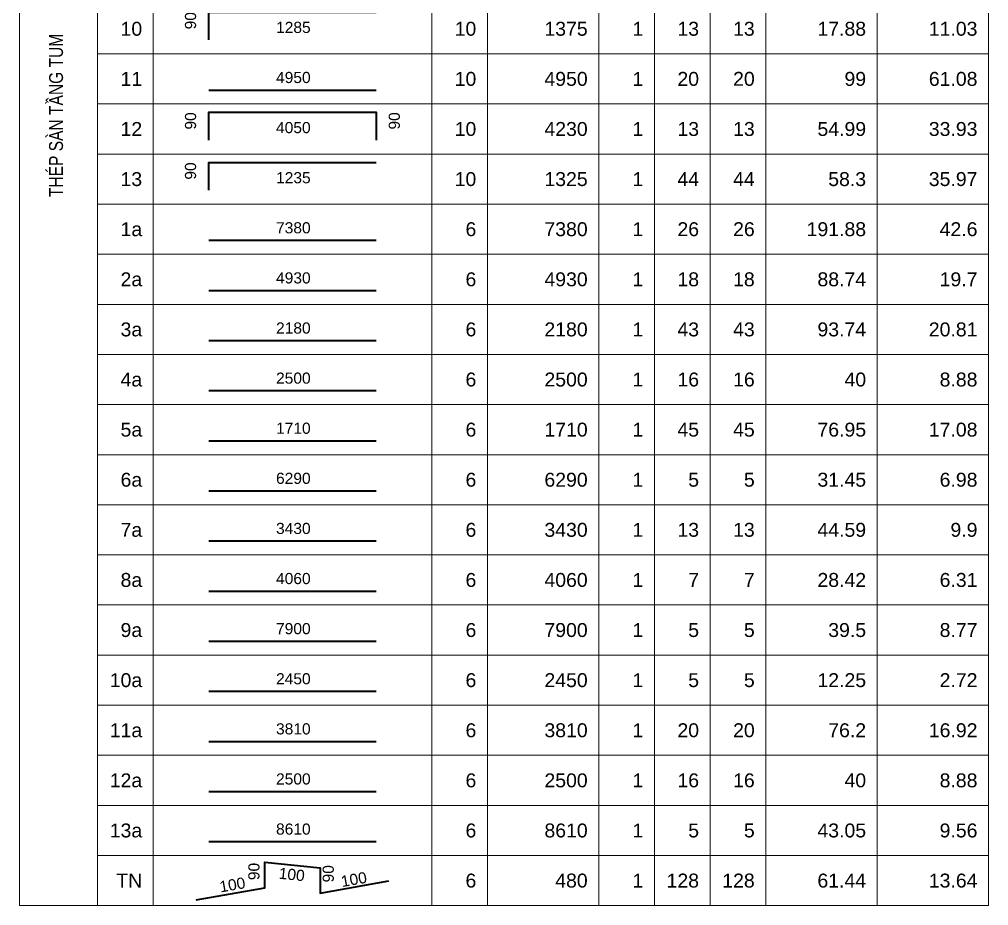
# Model space of a CAD drawing. Header units: millimetres. Extents: x -529861 to -223882, y -171969 to 61504.
# Drawn here: x -293914 to -282079, y -170675 to -159850 of the extents above; entities that cross this region are included whole.
import ezdxf
from ezdxf.enums import TextEntityAlignment as Align

# ---------------------------------------------------------------- set-up
doc = ezdxf.new("R2010")
doc.units = ezdxf.units.MM
doc.header["$LTSCALE"] = 5000
for name, color, linetype, lineweight in [('kata_net khung', 3, 'Continuous', 20), ('kata_text', 7, 'Continuous', 30), ('kata_text @ 1', 7, 'Continuous', 30), ('kata_thep chu', 1, 'Continuous', 35)]:
    doc.layers.add(name, color=color, linetype=linetype, lineweight=lineweight)
doc.styles.add('kata_text', font='arial.ttf', dxfattribs={"width": 0.8})

# ---------------------------------------------------------------- blocks, each defined once
blk = doc.blocks.new('dang37')
at = {"layer": 'kata_net khung'}
for p, q in [((0, 0), (0, -900)), ((1405, 0), (1405, -900)), ((2405, 0), (2405, -900)), ((7405, 0), (7405, -900)), ((8405, 0), (8405, -900)), ((10405, 0), (10405, -900)), ((11405, 0), (11405, -900)), ((12405, 0), (12405, -900)), ((13405, 0), (13405, -900)), ((15405, 0), (15405, -900)), ((17405, 0), (17405, -900)), ((1405, -900), (17405, -900))]:
    blk.add_line(p, q, dxfattribs=at)
at = {"layer": 'kata_thep chu'}
blk.add_lwpolyline([(3175, -799), (4405, -579), (4405, -122), (5400, -220), (5400, -677), (6636, -455)], dxfattribs=at)
at = {"layer": 'kata_text', "style": 'kata_text'}
for tag, rotation, p in [('003', 90, (4211, -287)), ('005', 90, (5546, -328)), ('004', 354, (4892, -340))]:
    blk.add_attdef(tag, text='', height=200, rotation=rotation, dxfattribs=at).set_placement(p, align=Align.MIDDLE_CENTER)
for tag, p in [('001', (2205, -450)), ('007', (8205, -450)), ('008', (10205, -450)), ('009', (11205, -450)), ('010', (12205, -450)), ('011', (13205, -450)), ('012', (15205, -450)), ('013', (17205, -450))]:
    blk.add_attdef(tag, text='', height=250, dxfattribs=at).set_placement(p, align=Align.MIDDLE_RIGHT)
blk.add_attdef('006', text='', height=200, rotation=10, dxfattribs=at).set_placement((5777, -469), align=Align.MIDDLE_LEFT)
blk.add_attdef('002', text='', height=200, rotation=10, dxfattribs=at).set_placement((3852, -683), align=Align.BOTTOM_CENTER)
blk = doc.blocks.new('dang03')
at = {"layer": 'kata_net khung'}
for p, q in [((0, 0), (0, -900)), ((1405, 0), (1405, -900)), ((2405, 0), (2405, -900)), ((7405, 0), (7405, -900)), ((8405, 0), (8405, -900)), ((10405, 0), (10405, -900)), ((11405, 0), (11405, -900)), ((12405, 0), (12405, -900)), ((13405, 0), (13405, -900)), ((15405, 0), (15405, -900)), ((17405, 0), (17405, -900)), ((1405, -900), (17405, -900))]:
    blk.add_line(p, q, dxfattribs=at)
at = {"layer": 'kata_thep chu'}
blk.add_lwpolyline([(3405, -650), (3405, -150), (6405, -150)], dxfattribs=at)
at = {"layer": 'kata_text', "style": 'kata_text'}
blk.add_attdef('09', text='', height=200, rotation=90, dxfattribs=at).set_placement((3073, -150), align=Align.MIDDLE_RIGHT)
for tag, p in [('10', (2205, -450)), ('07', (8205, -450)), ('06', (10205, -450)), ('05', (11205, -450)), ('04', (12205, -450)), ('03', (13205, -450)), ('02', (15205, -450)), ('01', (17205, -450))]:
    blk.add_attdef(tag, text='', height=250, dxfattribs=at).set_placement(p, align=Align.MIDDLE_RIGHT)
blk.add_attdef('08', text='', height=200, dxfattribs=at).set_placement((4920, -425), align=Align.MIDDLE_CENTER)
blk = doc.blocks.new('dang01')
at = {"layer": 'kata_net khung'}
for p, q in [((0, 0), (0, -900)), ((1405, 0), (1405, -900)), ((2405, 0), (2405, -900)), ((7405, 0), (7405, -900)), ((8405, 0), (8405, -900)), ((10405, 0), (10405, -900)), ((11405, 0), (11405, -900)), ((12405, 0), (12405, -900)), ((13405, 0), (13405, -900)), ((15405, 0), (15405, -900)), ((17405, 0), (17405, -900)), ((1405, -900), (17405, -900))]:
    blk.add_line(p, q, dxfattribs=at)
at = {"layer": 'kata_thep chu'}
blk.add_line((3405, -650), (6405, -650), dxfattribs=at)
at = {"layer": 'kata_text', "style": 'kata_text'}
for p in [(2205, -450), (8205, -450), (10205, -450), (11205, -450), (12205, -450), (13205, -450), (15205, -450), (17205, -450)]:
    blk.add_attdef('D03', text='', height=250, dxfattribs=at).set_placement(p, align=Align.MIDDLE_RIGHT)
blk.add_attdef('00000000', text='', height=200, dxfattribs=at).set_placement((4920, -425), align=Align.MIDDLE_CENTER)
blk = doc.blocks.new('dang04')
at = {"layer": 'kata_net khung'}
for p, q in [((0, 0), (0, -900)), ((1405, 0), (1405, -900)), ((2405, 0), (2405, -900)), ((7405, 0), (7405, -900)), ((8405, 0), (8405, -900)), ((10405, 0), (10405, -900)), ((11405, 0), (11405, -900)), ((12405, 0), (12405, -900)), ((13405, 0), (13405, -900)), ((15405, 0), (15405, -900)), ((17405, 0), (17405, -900)), ((1405, -900), (17405, -900))]:
    blk.add_line(p, q, dxfattribs=at)
at = {"layer": 'kata_thep chu'}
blk.add_lwpolyline([(3405, -650), (3405, -150), (6405, -150), (6405, -650)], dxfattribs=at)
at = {"layer": 'kata_text', "style": 'kata_text'}
for p in [(3073, -150), (6733, -150)]:
    blk.add_attdef('D03', text='', height=200, rotation=90, dxfattribs=at).set_placement(p, align=Align.MIDDLE_RIGHT)
for p in [(2205, -450), (8205, -450), (10205, -450), (11205, -450), (12205, -450), (13205, -450), (15205, -450), (17205, -450)]:
    blk.add_attdef('D03', text='', height=250, dxfattribs=at).set_placement(p, align=Align.MIDDLE_RIGHT)
blk.add_attdef('D03', text='', height=200, dxfattribs=at).set_placement((4920, -425), align=Align.MIDDLE_CENTER)

msp = doc.modelspace()

# ---------------------------------------------------------------- linework, layer by layer
at = {"layer": 'kata_net khung', "linetype": 'ByBlock', "ltscale": 1500}
msp.add_line((-293914.34, -170675.11), (-292958.74, -170675.11), dxfattribs=at)

# ---------------------------------------------------------------- block references
at = {"layer": 'kata_net khung', "linetype": 'ByBlock', "ltscale": 1500, "xscale": 0.68, "yscale": 0.68, "zscale": 0.68}
for name, p, values in [('dang03', (-293914.34, -159659.11), {'10': '10', '09': '90', '08': '1285', '07': '10', '06': '1375', '05': '1', '04': '13', '03': '13', '02': '17.88', '01': '11.03'}), ('dang03', (-293914.34, -161495.11), {'10': '13', '09': '90', '08': '1235', '07': '10', '06': '1325', '05': '1', '04': '44', '03': '44', '02': '58.3', '01': '35.97'}), ('dang37', (-293914.34, -170063.11), {'001': 'TN', '002': '100', '003': '90', '004': '100', '005': '90', '006': '100', '007': '6', '008': '480', '009': '1', '010': '128', '011': '128', '012': '61.44', '013': '13.64'})]:
    msp.add_blockref(name, p, dxfattribs=at).add_auto_attribs(values)
at = {"layer": 'kata_net khung', "linetype": 'ByBlock', "ltscale": 1500}
ref = msp.add_blockref('dang01', (-293914.34, -160271.11), dxfattribs=dict(at, xscale=0.68, yscale=0.68, zscale=0.68))
ref.add_attrib('D03', '11', dxfattribs={"layer": 'kata_text', "height": 170, "style": 'kata_text'}).set_placement((-292414.74, -160577.11), align=Align.MIDDLE_RIGHT)
ref.add_attrib('00000000', '4950', dxfattribs={"layer": 'kata_text', "height": 136, "style": 'kata_text'}).set_placement((-290569, -160559.93), align=Align.MIDDLE_CENTER)
ref.add_attrib('D03', '10', dxfattribs={"layer": 'kata_text', "height": 170, "style": 'kata_text'}).set_placement((-288334.74, -160577.11), align=Align.MIDDLE_RIGHT)
ref.add_attrib('D03', '4950', dxfattribs={"layer": 'kata_text', "height": 170, "style": 'kata_text'}).set_placement((-286974.74, -160577.11), align=Align.MIDDLE_RIGHT)
ref.add_attrib('D03', '1', dxfattribs={"layer": 'kata_text', "height": 170, "style": 'kata_text'}).set_placement((-286294.74, -160577.11), align=Align.MIDDLE_RIGHT)
ref.add_attrib('D03', '20', dxfattribs={"layer": 'kata_text', "height": 170, "style": 'kata_text'}).set_placement((-285614.74, -160577.11), align=Align.MIDDLE_RIGHT)
ref.add_attrib('D03', '20', dxfattribs={"layer": 'kata_text', "height": 170, "style": 'kata_text'}).set_placement((-284934.74, -160576.88), align=Align.MIDDLE_RIGHT)
ref.add_attrib('D03', '99', dxfattribs={"layer": 'kata_text', "height": 170, "style": 'kata_text'}).set_placement((-283574.74, -160577.11), align=Align.MIDDLE_RIGHT)
ref.add_attrib('D03', '61.08', dxfattribs={"layer": 'kata_text', "height": 170, "style": 'kata_text'}).set_placement((-282214.74, -160577.11), align=Align.MIDDLE_RIGHT)
ref = msp.add_blockref('dang04', (-293914.34, -160883.11), dxfattribs=dict(at, xscale=0.68, yscale=0.68, zscale=0.68))
ref.add_attrib('D03', '12', dxfattribs={"layer": 'kata_text', "height": 170, "style": 'kata_text'}).set_placement((-292414.74, -161189.11), align=Align.MIDDLE_RIGHT)
ref.add_attrib('D03', '90', dxfattribs={"layer": 'kata_text', "height": 136, "rotation": 90, "style": 'kata_text'}).set_placement((-291824.47, -160985.11), align=Align.MIDDLE_RIGHT)
ref.add_attrib('D03', '4050', dxfattribs={"layer": 'kata_text', "height": 136, "style": 'kata_text'}).set_placement((-290569, -161171.93), align=Align.MIDDLE_CENTER)
ref.add_attrib('D03', '90', dxfattribs={"layer": 'kata_text', "height": 136, "rotation": 90, "style": 'kata_text'}).set_placement((-289336.23, -160985.11), align=Align.MIDDLE_RIGHT)
ref.add_attrib('D03', '10', dxfattribs={"layer": 'kata_text', "height": 170, "style": 'kata_text'}).set_placement((-288334.74, -161189.11), align=Align.MIDDLE_RIGHT)
ref.add_attrib('D03', '4230', dxfattribs={"layer": 'kata_text', "height": 170, "style": 'kata_text'}).set_placement((-286974.74, -161189.11), align=Align.MIDDLE_RIGHT)
ref.add_attrib('D03', '1', dxfattribs={"layer": 'kata_text', "height": 170, "style": 'kata_text'}).set_placement((-286294.74, -161189.11), align=Align.MIDDLE_RIGHT)
ref.add_attrib('D03', '13', dxfattribs={"layer": 'kata_text', "height": 170, "style": 'kata_text'}).set_placement((-285614.74, -161189.11), align=Align.MIDDLE_RIGHT)
ref.add_attrib('D03', '13', dxfattribs={"layer": 'kata_text', "height": 170, "style": 'kata_text'}).set_placement((-284934.74, -161188.88), align=Align.MIDDLE_RIGHT)
ref.add_attrib('D03', '54.99', dxfattribs={"layer": 'kata_text', "height": 170, "style": 'kata_text'}).set_placement((-283574.74, -161189.11), align=Align.MIDDLE_RIGHT)
ref.add_attrib('D03', '33.93', dxfattribs={"layer": 'kata_text', "height": 170, "style": 'kata_text'}).set_placement((-282214.74, -161189.11), align=Align.MIDDLE_RIGHT)
ref = msp.add_blockref('dang01', (-293914.34, -162107.11), dxfattribs=dict(at, xscale=0.68, yscale=0.68, zscale=0.68))
ref.add_attrib('D03', '1a', dxfattribs={"layer": 'kata_text', "height": 170, "style": 'kata_text'}).set_placement((-292414.74, -162413.11), align=Align.MIDDLE_RIGHT)
ref.add_attrib('00000000', '7380', dxfattribs={"layer": 'kata_text', "height": 136, "style": 'kata_text'}).set_placement((-290569, -162395.93), align=Align.MIDDLE_CENTER)
ref.add_attrib('D03', '6', dxfattribs={"layer": 'kata_text', "height": 170, "style": 'kata_text'}).set_placement((-288334.74, -162413.11), align=Align.MIDDLE_RIGHT)
ref.add_attrib('D03', '7380', dxfattribs={"layer": 'kata_text', "height": 170, "style": 'kata_text'}).set_placement((-286974.74, -162413.11), align=Align.MIDDLE_RIGHT)
ref.add_attrib('D03', '1', dxfattribs={"layer": 'kata_text', "height": 170, "style": 'kata_text'}).set_placement((-286294.74, -162413.11), align=Align.MIDDLE_RIGHT)
ref.add_attrib('D03', '26', dxfattribs={"layer": 'kata_text', "height": 170, "style": 'kata_text'}).set_placement((-285614.74, -162413.11), align=Align.MIDDLE_RIGHT)
ref.add_attrib('D03', '26', dxfattribs={"layer": 'kata_text', "height": 170, "style": 'kata_text'}).set_placement((-284934.74, -162412.88), align=Align.MIDDLE_RIGHT)
ref.add_attrib('D03', '191.88', dxfattribs={"layer": 'kata_text', "height": 170, "style": 'kata_text'}).set_placement((-283574.74, -162413.11), align=Align.MIDDLE_RIGHT)
ref.add_attrib('D03', '42.6', dxfattribs={"layer": 'kata_text', "height": 170, "style": 'kata_text'}).set_placement((-282214.74, -162413.11), align=Align.MIDDLE_RIGHT)
ref = msp.add_blockref('dang01', (-293914.34, -162719.11), dxfattribs=dict(at, xscale=0.68, yscale=0.68, zscale=0.68))
ref.add_attrib('D03', '2a', dxfattribs={"layer": 'kata_text', "height": 170, "style": 'kata_text'}).set_placement((-292414.74, -163025.11), align=Align.MIDDLE_RIGHT)
ref.add_attrib('00000000', '4930', dxfattribs={"layer": 'kata_text', "height": 136, "style": 'kata_text'}).set_placement((-290569, -163007.93), align=Align.MIDDLE_CENTER)
ref.add_attrib('D03', '6', dxfattribs={"layer": 'kata_text', "height": 170, "style": 'kata_text'}).set_placement((-288334.74, -163025.11), align=Align.MIDDLE_RIGHT)
ref.add_attrib('D03', '4930', dxfattribs={"layer": 'kata_text', "height": 170, "style": 'kata_text'}).set_placement((-286974.74, -163025.11), align=Align.MIDDLE_RIGHT)
ref.add_attrib('D03', '1', dxfattribs={"layer": 'kata_text', "height": 170, "style": 'kata_text'}).set_placement((-286294.74, -163025.11), align=Align.MIDDLE_RIGHT)
ref.add_attrib('D03', '18', dxfattribs={"layer": 'kata_text', "height": 170, "style": 'kata_text'}).set_placement((-285614.74, -163025.11), align=Align.MIDDLE_RIGHT)
ref.add_attrib('D03', '18', dxfattribs={"layer": 'kata_text', "height": 170, "style": 'kata_text'}).set_placement((-284934.74, -163024.88), align=Align.MIDDLE_RIGHT)
ref.add_attrib('D03', '88.74', dxfattribs={"layer": 'kata_text', "height": 170, "style": 'kata_text'}).set_placement((-283574.74, -163025.11), align=Align.MIDDLE_RIGHT)
ref.add_attrib('D03', '19.7', dxfattribs={"layer": 'kata_text', "height": 170, "style": 'kata_text'}).set_placement((-282214.74, -163025.11), align=Align.MIDDLE_RIGHT)
ref = msp.add_blockref('dang01', (-293914.34, -163331.11), dxfattribs=dict(at, xscale=0.68, yscale=0.68, zscale=0.68))
ref.add_attrib('D03', '3a', dxfattribs={"layer": 'kata_text', "height": 170, "style": 'kata_text'}).set_placement((-292414.74, -163637.11), align=Align.MIDDLE_RIGHT)
ref.add_attrib('00000000', '2180', dxfattribs={"layer": 'kata_text', "height": 136, "style": 'kata_text'}).set_placement((-290569, -163619.93), align=Align.MIDDLE_CENTER)
ref.add_attrib('D03', '6', dxfattribs={"layer": 'kata_text', "height": 170, "style": 'kata_text'}).set_placement((-288334.74, -163637.11), align=Align.MIDDLE_RIGHT)
ref.add_attrib('D03', '2180', dxfattribs={"layer": 'kata_text', "height": 170, "style": 'kata_text'}).set_placement((-286974.74, -163637.11), align=Align.MIDDLE_RIGHT)
ref.add_attrib('D03', '1', dxfattribs={"layer": 'kata_text', "height": 170, "style": 'kata_text'}).set_placement((-286294.74, -163637.11), align=Align.MIDDLE_RIGHT)
ref.add_attrib('D03', '43', dxfattribs={"layer": 'kata_text', "height": 170, "style": 'kata_text'}).set_placement((-285614.74, -163637.11), align=Align.MIDDLE_RIGHT)
ref.add_attrib('D03', '43', dxfattribs={"layer": 'kata_text', "height": 170, "style": 'kata_text'}).set_placement((-284934.74, -163636.88), align=Align.MIDDLE_RIGHT)
ref.add_attrib('D03', '93.74', dxfattribs={"layer": 'kata_text', "height": 170, "style": 'kata_text'}).set_placement((-283574.74, -163637.11), align=Align.MIDDLE_RIGHT)
ref.add_attrib('D03', '20.81', dxfattribs={"layer": 'kata_text', "height": 170, "style": 'kata_text'}).set_placement((-282214.74, -163637.11), align=Align.MIDDLE_RIGHT)
ref = msp.add_blockref('dang01', (-293914.34, -163943.11), dxfattribs=dict(at, xscale=0.68, yscale=0.68, zscale=0.68))
ref.add_attrib('D03', '4a', dxfattribs={"layer": 'kata_text', "height": 170, "style": 'kata_text'}).set_placement((-292414.74, -164249.11), align=Align.MIDDLE_RIGHT)
ref.add_attrib('00000000', '2500', dxfattribs={"layer": 'kata_text', "height": 136, "style": 'kata_text'}).set_placement((-290569, -164231.93), align=Align.MIDDLE_CENTER)
ref.add_attrib('D03', '6', dxfattribs={"layer": 'kata_text', "height": 170, "style": 'kata_text'}).set_placement((-288334.74, -164249.11), align=Align.MIDDLE_RIGHT)
ref.add_attrib('D03', '2500', dxfattribs={"layer": 'kata_text', "height": 170, "style": 'kata_text'}).set_placement((-286974.74, -164249.11), align=Align.MIDDLE_RIGHT)
ref.add_attrib('D03', '1', dxfattribs={"layer": 'kata_text', "height": 170, "style": 'kata_text'}).set_placement((-286294.74, -164249.11), align=Align.MIDDLE_RIGHT)
ref.add_attrib('D03', '16', dxfattribs={"layer": 'kata_text', "height": 170, "style": 'kata_text'}).set_placement((-285614.74, -164249.11), align=Align.MIDDLE_RIGHT)
ref.add_attrib('D03', '16', dxfattribs={"layer": 'kata_text', "height": 170, "style": 'kata_text'}).set_placement((-284934.74, -164248.88), align=Align.MIDDLE_RIGHT)
ref.add_attrib('D03', '40', dxfattribs={"layer": 'kata_text', "height": 170, "style": 'kata_text'}).set_placement((-283574.74, -164249.11), align=Align.MIDDLE_RIGHT)
ref.add_attrib('D03', '8.88', dxfattribs={"layer": 'kata_text', "height": 170, "style": 'kata_text'}).set_placement((-282214.74, -164249.11), align=Align.MIDDLE_RIGHT)
ref = msp.add_blockref('dang01', (-293914.34, -164555.11), dxfattribs=dict(at, xscale=0.68, yscale=0.68, zscale=0.68))
ref.add_attrib('D03', '5a', dxfattribs={"layer": 'kata_text', "height": 170, "style": 'kata_text'}).set_placement((-292414.74, -164861.11), align=Align.MIDDLE_RIGHT)
ref.add_attrib('00000000', '1710', dxfattribs={"layer": 'kata_text', "height": 136, "style": 'kata_text'}).set_placement((-290569, -164843.93), align=Align.MIDDLE_CENTER)
ref.add_attrib('D03', '6', dxfattribs={"layer": 'kata_text', "height": 170, "style": 'kata_text'}).set_placement((-288334.74, -164861.11), align=Align.MIDDLE_RIGHT)
ref.add_attrib('D03', '1710', dxfattribs={"layer": 'kata_text', "height": 170, "style": 'kata_text'}).set_placement((-286974.74, -164861.11), align=Align.MIDDLE_RIGHT)
ref.add_attrib('D03', '1', dxfattribs={"layer": 'kata_text', "height": 170, "style": 'kata_text'}).set_placement((-286294.74, -164861.11), align=Align.MIDDLE_RIGHT)
ref.add_attrib('D03', '45', dxfattribs={"layer": 'kata_text', "height": 170, "style": 'kata_text'}).set_placement((-285614.74, -164861.11), align=Align.MIDDLE_RIGHT)
ref.add_attrib('D03', '45', dxfattribs={"layer": 'kata_text', "height": 170, "style": 'kata_text'}).set_placement((-284934.74, -164860.88), align=Align.MIDDLE_RIGHT)
ref.add_attrib('D03', '76.95', dxfattribs={"layer": 'kata_text', "height": 170, "style": 'kata_text'}).set_placement((-283574.74, -164861.11), align=Align.MIDDLE_RIGHT)
ref.add_attrib('D03', '17.08', dxfattribs={"layer": 'kata_text', "height": 170, "style": 'kata_text'}).set_placement((-282214.74, -164861.11), align=Align.MIDDLE_RIGHT)
ref = msp.add_blockref('dang01', (-293914.34, -165167.11), dxfattribs=dict(at, xscale=0.68, yscale=0.68, zscale=0.68))
ref.add_attrib('D03', '6a', dxfattribs={"layer": 'kata_text', "height": 170, "style": 'kata_text'}).set_placement((-292414.74, -165473.11), align=Align.MIDDLE_RIGHT)
ref.add_attrib('00000000', '6290', dxfattribs={"layer": 'kata_text', "height": 136, "style": 'kata_text'}).set_placement((-290569, -165455.93), align=Align.MIDDLE_CENTER)
ref.add_attrib('D03', '6', dxfattribs={"layer": 'kata_text', "height": 170, "style": 'kata_text'}).set_placement((-288334.74, -165473.11), align=Align.MIDDLE_RIGHT)
ref.add_attrib('D03', '6290', dxfattribs={"layer": 'kata_text', "height": 170, "style": 'kata_text'}).set_placement((-286974.74, -165473.11), align=Align.MIDDLE_RIGHT)
ref.add_attrib('D03', '1', dxfattribs={"layer": 'kata_text', "height": 170, "style": 'kata_text'}).set_placement((-286294.74, -165473.11), align=Align.MIDDLE_RIGHT)
ref.add_attrib('D03', '5', dxfattribs={"layer": 'kata_text', "height": 170, "style": 'kata_text'}).set_placement((-285614.74, -165473.11), align=Align.MIDDLE_RIGHT)
ref.add_attrib('D03', '5', dxfattribs={"layer": 'kata_text', "height": 170, "style": 'kata_text'}).set_placement((-284934.74, -165472.88), align=Align.MIDDLE_RIGHT)
ref.add_attrib('D03', '31.45', dxfattribs={"layer": 'kata_text', "height": 170, "style": 'kata_text'}).set_placement((-283574.74, -165473.11), align=Align.MIDDLE_RIGHT)
ref.add_attrib('D03', '6.98', dxfattribs={"layer": 'kata_text', "height": 170, "style": 'kata_text'}).set_placement((-282214.74, -165473.11), align=Align.MIDDLE_RIGHT)
ref = msp.add_blockref('dang01', (-293914.34, -165779.11), dxfattribs=dict(at, xscale=0.68, yscale=0.68, zscale=0.68))
ref.add_attrib('D03', '7a', dxfattribs={"layer": 'kata_text', "height": 170, "style": 'kata_text'}).set_placement((-292414.74, -166085.11), align=Align.MIDDLE_RIGHT)
ref.add_attrib('00000000', '3430', dxfattribs={"layer": 'kata_text', "height": 136, "style": 'kata_text'}).set_placement((-290569, -166067.93), align=Align.MIDDLE_CENTER)
ref.add_attrib('D03', '6', dxfattribs={"layer": 'kata_text', "height": 170, "style": 'kata_text'}).set_placement((-288334.74, -166085.11), align=Align.MIDDLE_RIGHT)
ref.add_attrib('D03', '3430', dxfattribs={"layer": 'kata_text', "height": 170, "style": 'kata_text'}).set_placement((-286974.74, -166085.11), align=Align.MIDDLE_RIGHT)
ref.add_attrib('D03', '1', dxfattribs={"layer": 'kata_text', "height": 170, "style": 'kata_text'}).set_placement((-286294.74, -166085.11), align=Align.MIDDLE_RIGHT)
ref.add_attrib('D03', '13', dxfattribs={"layer": 'kata_text', "height": 170, "style": 'kata_text'}).set_placement((-285614.74, -166085.11), align=Align.MIDDLE_RIGHT)
ref.add_attrib('D03', '13', dxfattribs={"layer": 'kata_text', "height": 170, "style": 'kata_text'}).set_placement((-284934.74, -166084.88), align=Align.MIDDLE_RIGHT)
ref.add_attrib('D03', '44.59', dxfattribs={"layer": 'kata_text', "height": 170, "style": 'kata_text'}).set_placement((-283574.74, -166085.11), align=Align.MIDDLE_RIGHT)
ref.add_attrib('D03', '9.9', dxfattribs={"layer": 'kata_text', "height": 170, "style": 'kata_text'}).set_placement((-282214.74, -166085.11), align=Align.MIDDLE_RIGHT)
ref = msp.add_blockref('dang01', (-293914.34, -166391.11), dxfattribs=dict(at, xscale=0.68, yscale=0.68, zscale=0.68))
ref.add_attrib('D03', '8a', dxfattribs={"layer": 'kata_text', "height": 170, "style": 'kata_text'}).set_placement((-292414.74, -166697.11), align=Align.MIDDLE_RIGHT)
ref.add_attrib('00000000', '4060', dxfattribs={"layer": 'kata_text', "height": 136, "style": 'kata_text'}).set_placement((-290569, -166679.93), align=Align.MIDDLE_CENTER)
ref.add_attrib('D03', '6', dxfattribs={"layer": 'kata_text', "height": 170, "style": 'kata_text'}).set_placement((-288334.74, -166697.11), align=Align.MIDDLE_RIGHT)
ref.add_attrib('D03', '4060', dxfattribs={"layer": 'kata_text', "height": 170, "style": 'kata_text'}).set_placement((-286974.74, -166697.11), align=Align.MIDDLE_RIGHT)
ref.add_attrib('D03', '1', dxfattribs={"layer": 'kata_text', "height": 170, "style": 'kata_text'}).set_placement((-286294.74, -166697.11), align=Align.MIDDLE_RIGHT)
ref.add_attrib('D03', '7', dxfattribs={"layer": 'kata_text', "height": 170, "style": 'kata_text'}).set_placement((-285614.74, -166697.11), align=Align.MIDDLE_RIGHT)
ref.add_attrib('D03', '7', dxfattribs={"layer": 'kata_text', "height": 170, "style": 'kata_text'}).set_placement((-284934.74, -166696.88), align=Align.MIDDLE_RIGHT)
ref.add_attrib('D03', '28.42', dxfattribs={"layer": 'kata_text', "height": 170, "style": 'kata_text'}).set_placement((-283574.74, -166697.11), align=Align.MIDDLE_RIGHT)
ref.add_attrib('D03', '6.31', dxfattribs={"layer": 'kata_text', "height": 170, "style": 'kata_text'}).set_placement((-282214.74, -166697.11), align=Align.MIDDLE_RIGHT)
ref = msp.add_blockref('dang01', (-293914.34, -167003.11), dxfattribs=dict(at, xscale=0.68, yscale=0.68, zscale=0.68))
ref.add_attrib('D03', '9a', dxfattribs={"layer": 'kata_text', "height": 170, "style": 'kata_text'}).set_placement((-292414.74, -167309.11), align=Align.MIDDLE_RIGHT)
ref.add_attrib('00000000', '7900', dxfattribs={"layer": 'kata_text', "height": 136, "style": 'kata_text'}).set_placement((-290569, -167291.93), align=Align.MIDDLE_CENTER)
ref.add_attrib('D03', '6', dxfattribs={"layer": 'kata_text', "height": 170, "style": 'kata_text'}).set_placement((-288334.74, -167309.11), align=Align.MIDDLE_RIGHT)
ref.add_attrib('D03', '7900', dxfattribs={"layer": 'kata_text', "height": 170, "style": 'kata_text'}).set_placement((-286974.74, -167309.11), align=Align.MIDDLE_RIGHT)
ref.add_attrib('D03', '1', dxfattribs={"layer": 'kata_text', "height": 170, "style": 'kata_text'}).set_placement((-286294.74, -167309.11), align=Align.MIDDLE_RIGHT)
ref.add_attrib('D03', '5', dxfattribs={"layer": 'kata_text', "height": 170, "style": 'kata_text'}).set_placement((-285614.74, -167309.11), align=Align.MIDDLE_RIGHT)
ref.add_attrib('D03', '5', dxfattribs={"layer": 'kata_text', "height": 170, "style": 'kata_text'}).set_placement((-284934.74, -167308.88), align=Align.MIDDLE_RIGHT)
ref.add_attrib('D03', '39.5', dxfattribs={"layer": 'kata_text', "height": 170, "style": 'kata_text'}).set_placement((-283574.74, -167309.11), align=Align.MIDDLE_RIGHT)
ref.add_attrib('D03', '8.77', dxfattribs={"layer": 'kata_text', "height": 170, "style": 'kata_text'}).set_placement((-282214.74, -167309.11), align=Align.MIDDLE_RIGHT)
ref = msp.add_blockref('dang01', (-293914.34, -167615.11), dxfattribs=dict(at, xscale=0.68, yscale=0.68, zscale=0.68))
ref.add_attrib('D03', '10a', dxfattribs={"layer": 'kata_text', "height": 170, "style": 'kata_text'}).set_placement((-292414.74, -167921.11), align=Align.MIDDLE_RIGHT)
ref.add_attrib('00000000', '2450', dxfattribs={"layer": 'kata_text', "height": 136, "style": 'kata_text'}).set_placement((-290569, -167903.93), align=Align.MIDDLE_CENTER)
ref.add_attrib('D03', '6', dxfattribs={"layer": 'kata_text', "height": 170, "style": 'kata_text'}).set_placement((-288334.74, -167921.11), align=Align.MIDDLE_RIGHT)
ref.add_attrib('D03', '2450', dxfattribs={"layer": 'kata_text', "height": 170, "style": 'kata_text'}).set_placement((-286974.74, -167921.11), align=Align.MIDDLE_RIGHT)
ref.add_attrib('D03', '1', dxfattribs={"layer": 'kata_text', "height": 170, "style": 'kata_text'}).set_placement((-286294.74, -167921.11), align=Align.MIDDLE_RIGHT)
ref.add_attrib('D03', '5', dxfattribs={"layer": 'kata_text', "height": 170, "style": 'kata_text'}).set_placement((-285614.74, -167921.11), align=Align.MIDDLE_RIGHT)
ref.add_attrib('D03', '5', dxfattribs={"layer": 'kata_text', "height": 170, "style": 'kata_text'}).set_placement((-284934.74, -167920.88), align=Align.MIDDLE_RIGHT)
ref.add_attrib('D03', '12.25', dxfattribs={"layer": 'kata_text', "height": 170, "style": 'kata_text'}).set_placement((-283574.74, -167921.11), align=Align.MIDDLE_RIGHT)
ref.add_attrib('D03', '2.72', dxfattribs={"layer": 'kata_text', "height": 170, "style": 'kata_text'}).set_placement((-282214.74, -167921.11), align=Align.MIDDLE_RIGHT)
ref = msp.add_blockref('dang01', (-293914.34, -168227.11), dxfattribs=dict(at, xscale=0.68, yscale=0.68, zscale=0.68))
ref.add_attrib('D03', '11a', dxfattribs={"layer": 'kata_text', "height": 170, "style": 'kata_text'}).set_placement((-292414.74, -168533.11), align=Align.MIDDLE_RIGHT)
ref.add_attrib('00000000', '3810', dxfattribs={"layer": 'kata_text', "height": 136, "style": 'kata_text'}).set_placement((-290569, -168515.93), align=Align.MIDDLE_CENTER)
ref.add_attrib('D03', '6', dxfattribs={"layer": 'kata_text', "height": 170, "style": 'kata_text'}).set_placement((-288334.74, -168533.11), align=Align.MIDDLE_RIGHT)
ref.add_attrib('D03', '3810', dxfattribs={"layer": 'kata_text', "height": 170, "style": 'kata_text'}).set_placement((-286974.74, -168533.11), align=Align.MIDDLE_RIGHT)
ref.add_attrib('D03', '1', dxfattribs={"layer": 'kata_text', "height": 170, "style": 'kata_text'}).set_placement((-286294.74, -168533.11), align=Align.MIDDLE_RIGHT)
ref.add_attrib('D03', '20', dxfattribs={"layer": 'kata_text', "height": 170, "style": 'kata_text'}).set_placement((-285614.74, -168533.11), align=Align.MIDDLE_RIGHT)
ref.add_attrib('D03', '20', dxfattribs={"layer": 'kata_text', "height": 170, "style": 'kata_text'}).set_placement((-284934.74, -168532.88), align=Align.MIDDLE_RIGHT)
ref.add_attrib('D03', '76.2', dxfattribs={"layer": 'kata_text', "height": 170, "style": 'kata_text'}).set_placement((-283574.74, -168533.11), align=Align.MIDDLE_RIGHT)
ref.add_attrib('D03', '16.92', dxfattribs={"layer": 'kata_text', "height": 170, "style": 'kata_text'}).set_placement((-282214.74, -168533.11), align=Align.MIDDLE_RIGHT)
ref = msp.add_blockref('dang01', (-293914.34, -168839.11), dxfattribs=dict(at, xscale=0.68, yscale=0.68, zscale=0.68))
ref.add_attrib('D03', '12a', dxfattribs={"layer": 'kata_text', "height": 170, "style": 'kata_text'}).set_placement((-292414.74, -169145.11), align=Align.MIDDLE_RIGHT)
ref.add_attrib('00000000', '2500', dxfattribs={"layer": 'kata_text', "height": 136, "style": 'kata_text'}).set_placement((-290569, -169127.93), align=Align.MIDDLE_CENTER)
ref.add_attrib('D03', '6', dxfattribs={"layer": 'kata_text', "height": 170, "style": 'kata_text'}).set_placement((-288334.74, -169145.11), align=Align.MIDDLE_RIGHT)
ref.add_attrib('D03', '2500', dxfattribs={"layer": 'kata_text', "height": 170, "style": 'kata_text'}).set_placement((-286974.74, -169145.11), align=Align.MIDDLE_RIGHT)
ref.add_attrib('D03', '1', dxfattribs={"layer": 'kata_text', "height": 170, "style": 'kata_text'}).set_placement((-286294.74, -169145.11), align=Align.MIDDLE_RIGHT)
ref.add_attrib('D03', '16', dxfattribs={"layer": 'kata_text', "height": 170, "style": 'kata_text'}).set_placement((-285614.74, -169145.11), align=Align.MIDDLE_RIGHT)
ref.add_attrib('D03', '16', dxfattribs={"layer": 'kata_text', "height": 170, "style": 'kata_text'}).set_placement((-284934.74, -169144.88), align=Align.MIDDLE_RIGHT)
ref.add_attrib('D03', '40', dxfattribs={"layer": 'kata_text', "height": 170, "style": 'kata_text'}).set_placement((-283574.74, -169145.11), align=Align.MIDDLE_RIGHT)
ref.add_attrib('D03', '8.88', dxfattribs={"layer": 'kata_text', "height": 170, "style": 'kata_text'}).set_placement((-282214.74, -169145.11), align=Align.MIDDLE_RIGHT)
ref = msp.add_blockref('dang01', (-293914.34, -169451.11), dxfattribs=dict(at, xscale=0.68, yscale=0.68, zscale=0.68))
ref.add_attrib('D03', '13a', dxfattribs={"layer": 'kata_text', "height": 170, "style": 'kata_text'}).set_placement((-292414.74, -169757.11), align=Align.MIDDLE_RIGHT)
ref.add_attrib('00000000', '8610', dxfattribs={"layer": 'kata_text', "height": 136, "style": 'kata_text'}).set_placement((-290569, -169739.93), align=Align.MIDDLE_CENTER)
ref.add_attrib('D03', '6', dxfattribs={"layer": 'kata_text', "height": 170, "style": 'kata_text'}).set_placement((-288334.74, -169757.11), align=Align.MIDDLE_RIGHT)
ref.add_attrib('D03', '8610', dxfattribs={"layer": 'kata_text', "height": 170, "style": 'kata_text'}).set_placement((-286974.74, -169757.11), align=Align.MIDDLE_RIGHT)
ref.add_attrib('D03', '1', dxfattribs={"layer": 'kata_text', "height": 170, "style": 'kata_text'}).set_placement((-286294.74, -169757.11), align=Align.MIDDLE_RIGHT)
ref.add_attrib('D03', '5', dxfattribs={"layer": 'kata_text', "height": 170, "style": 'kata_text'}).set_placement((-285614.74, -169757.11), align=Align.MIDDLE_RIGHT)
ref.add_attrib('D03', '5', dxfattribs={"layer": 'kata_text', "height": 170, "style": 'kata_text'}).set_placement((-284934.74, -169756.88), align=Align.MIDDLE_RIGHT)
ref.add_attrib('D03', '43.05', dxfattribs={"layer": 'kata_text', "height": 170, "style": 'kata_text'}).set_placement((-283574.74, -169757.11), align=Align.MIDDLE_RIGHT)
ref.add_attrib('D03', '9.56', dxfattribs={"layer": 'kata_text', "height": 170, "style": 'kata_text'}).set_placement((-282214.74, -169757.11), align=Align.MIDDLE_RIGHT)

# ---------------------------------------------------------------- texts
at = {"layer": 'kata_text @ 1', "insert": (-293465.38, -161023.46), "char_height": 170, "width": 2975, "attachment_point": 5, "rotation": 90, "style": 'kata_text'}
msp.add_mtext('THÉP SÀN TẦNG TUM', dxfattribs=at)

doc.saveas('drawing.dxf')
